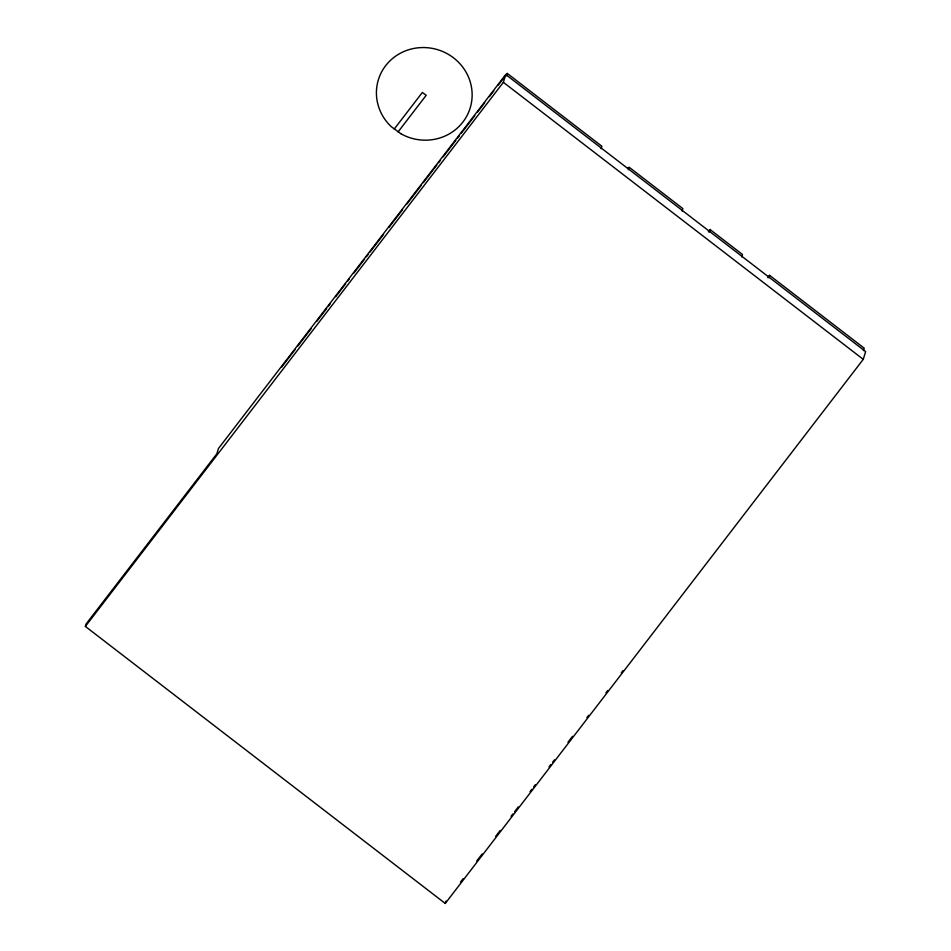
<?xml version="1.0" encoding="UTF-8"?>
<svg xmlns="http://www.w3.org/2000/svg" width="951" height="951" viewBox="0 0 951 951"><rect width="100%" height="100%" fill="white"/><g stroke="black" fill="none" stroke-linecap="round" stroke-linejoin="round"><path stroke-width="1.43" d="M85.364 626.424L86.113 623.963L216.84 453.793L218.468 448.48L505.742 74.535L865.636 351.573L863.258 359.347L445.258 903.45L85.364 626.424L503.364 82.321L505.742 74.535M506.491 75.878L507.24 73.417L601.864 146.252L601.115 148.713M628.349 169.67L629.098 167.21L682.854 208.59L682.093 211.051M445.258 903.45L446.019 900.989M709.339 232.02L710.1 229.56L742.493 254.499L741.744 256.96M768.812 277.799L769.573 275.338L864.197 348.173L863.437 350.634M394.19 129.11L422.351 92.461L426.214 95.278L398.053 131.927M281.508 367.252L295.048 349.611M297.758 346.093L311.31 328.452M316.731 321.402L326.668 308.469M328.475 306.115L330.27 303.761M335.691 296.712L345.629 283.778M347.436 281.425L349.243 279.083M353.76 273.199L364.602 259.088M366.408 256.734L368.203 254.392M370.01 252.039L383.562 234.398M388.983 227.348L402.535 209.719M407.04 203.835L421.495 185.029M423.302 182.675L436.854 165.034M438.661 162.692L440.468 160.339M443.166 156.808L455.814 140.356M457.621 138.002L459.428 135.648M461.235 133.295L474.787 115.665M477.497 112.135L484.713 102.732M489.385 96.657L493.842 90.844M498.312 85.031L507.24 73.417M627.601 168.339L628.088 167.709M708.376 231.806L710.1 229.56M767.778 277.656L769.573 275.338M460.462 882.171L463.173 878.653M476.724 861.012L482.145 853.95M495.697 836.321L500.214 830.437M511.056 816.327L512.862 813.973M514.669 811.631L518.283 806.923M530.028 791.636L531.835 789.282M533.642 786.929L535.449 784.575M548.989 766.946L550.795 764.592M552.602 762.238L554.409 759.885M567.961 742.255L572.478 736.371M586.933 717.553L588.74 715.211M605.906 692.863L607.713 690.509M621.253 672.88L623.06 670.526M503.364 82.321L863.258 359.347M401.31 133.996L391.23 126.649A48.014 46.147 17 0 1 406.873 50.355A48.014 46.147 17 0 1 472.041 97.858A48.014 46.147 17 0 1 401.31 133.996"/></g></svg>
